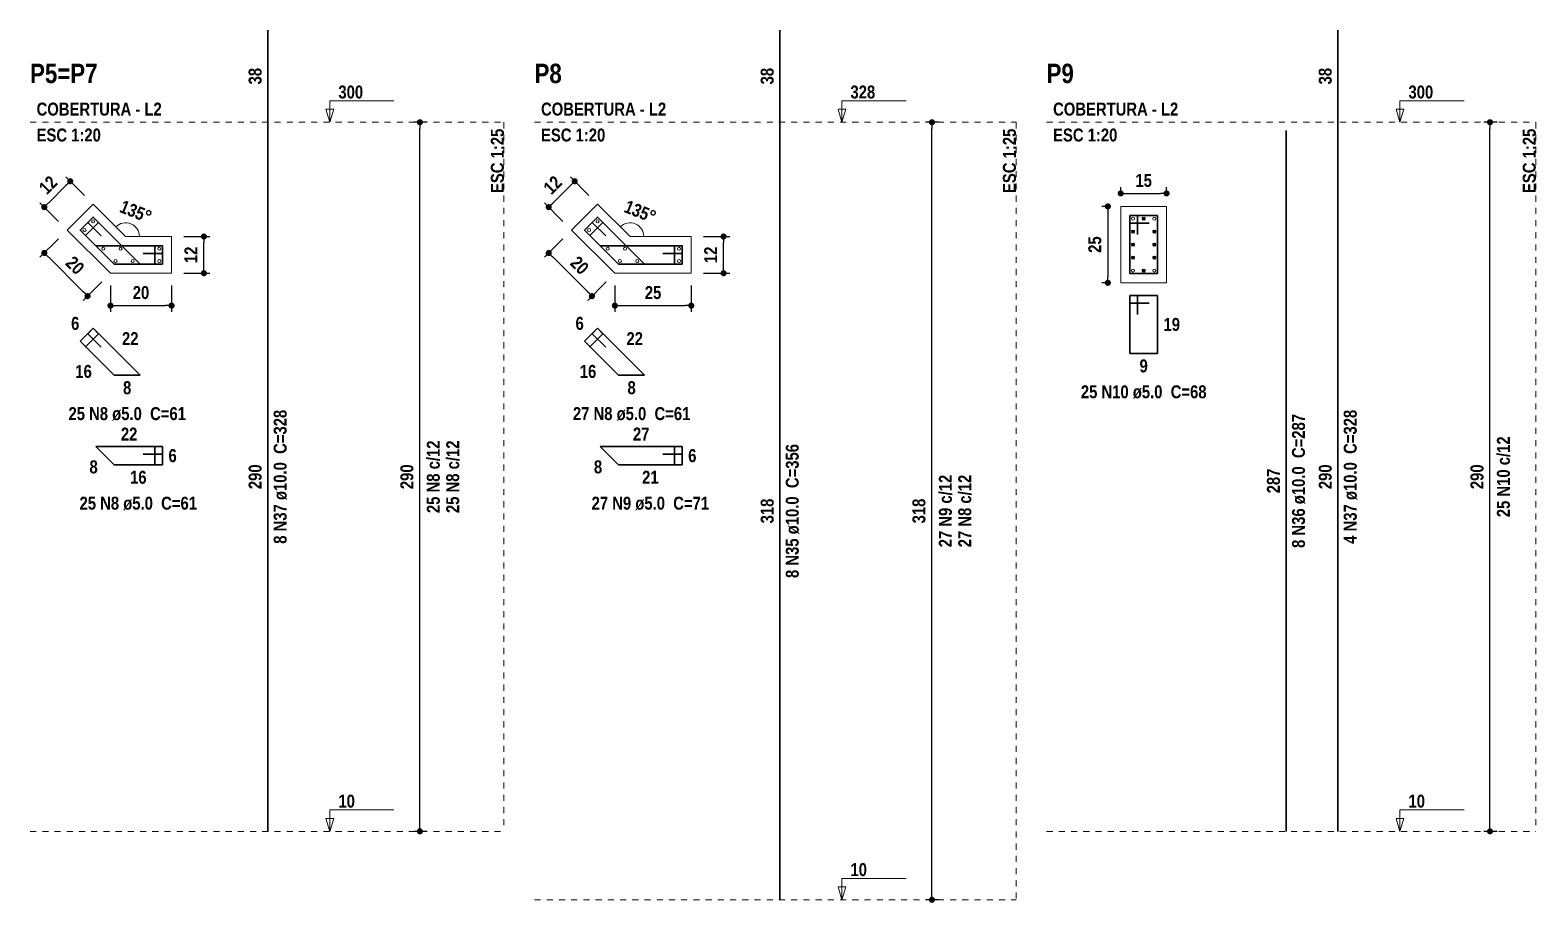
# Model space of a CAD drawing. Header units: millimetres. Extents: x 2249 to 2676, y -663 to -441.
# Drawn here: x 2482.13 to 2506.77, y -585.39 to -571.11 of the extents above; entities that cross this region are included whole.
import ezdxf

# ---------------------------------------------------------------- set-up
doc = ezdxf.new("R2010")
doc.units = ezdxf.units.MM
doc.header["$LTSCALE"] = 0.5
doc.header["$MEASUREMENT"] = 0
doc.header["$PDMODE"] = 34
doc.linetypes.add('DOT2', pattern=[3.175, 0, -3.175])
doc.layers.get('0').update_dxf_attribs({"linetype": 'CONTINUOUS'})
doc.layers.get('DEFPOINTS').update_dxf_attribs({"linetype": 'CONTINUOUS'})
for name, color, linetype, lineweight in [('Descrição da armadura', 7, 'CONTINUOUS', 5), ('DT-Barras na forma', 2, 'CONTINUOUS', 30), ('DT-Barras no corte', 5, 'CONTINUOUS', 5), ('DT-Barras rebatidas', 2, 'CONTINUOUS', 30), ('DT-Cotas', 9, 'CONTINUOUS', 5), ('DT-Forma', 5, 'CONTINUOUS', 5), ('DT-Pontilhado', 9, 'DOT2', 5), ('DT-Textos', 7, 'CONTINUOUS', 5), ('DT-Título', 3, 'CONTINUOUS', 20), ('Textos armaduras', 7, 'CONTINUOUS', 5)]:
    doc.layers.add(name, color=color, linetype=linetype, lineweight=lineweight)
doc.styles.add('ARIAL', font='ARIALNB.TTF')
doc.dimstyles.new('UM_20.000000', dxfattribs={"dimtxt": 0.18, "dimasz": 0.1, "dimexe": 0.1, "dimexo": 0.2, "dimgap": 0, "dimtad": 1, "dimtih": 1, "dimtoh": 1, "dimdec": 1, "dimlfac": 20, "dimzin": 0, "dimdsep": 46, "dimtxsty": 'Standard', "dimblk": 'CLOSED', "dimblk1": 'CLOSED', "dimblk2": 'CLOSED', "dimcen": 0.09, "dimdle": 0.1, "dimadec": 1, "dimazin": 2, "dimtfac": 1, "dimtdec": 4, "dimtofl": 0, "dimtmove": 0, "dimatfit": 3, "dimldrblk": 'CLOSED', "dimfxl": 1, "dimtolj": 1, "dimarcsym": 0})
doc.dimstyles.new('UM_25.000000', dxfattribs={"dimtxt": 0.18, "dimasz": 0.1, "dimexe": 0.1, "dimexo": 0.2, "dimgap": 0, "dimtad": 1, "dimtih": 1, "dimtoh": 1, "dimdec": 1, "dimlfac": 25, "dimzin": 0, "dimdsep": 46, "dimtxsty": 'Standard', "dimblk": 'CLOSED', "dimblk1": 'CLOSED', "dimblk2": 'CLOSED', "dimcen": 0.09, "dimdle": 0.1, "dimadec": 1, "dimazin": 2, "dimtfac": 1, "dimtdec": 4, "dimtofl": 0, "dimtmove": 0, "dimatfit": 3, "dimldrblk": 'CLOSED', "dimfxl": 1, "dimtolj": 1, "dimarcsym": 0})

# ---------------------------------------------------------------- blocks, each defined once
blk = doc.blocks.new('_Dot')
at = {"color": 0, "linetype": 'ByBlock', "lineweight": -2}
blk.add_line((-0.5, 0), (-1, 0), dxfattribs=at)
at = {"color": 0, "linetype": 'ByBlock', "const_width": 0.5}
blk.add_lwpolyline([(-0.25, 0, 1), (0.25, 0, 1)], format="xyb", close=True, dxfattribs=at)
blk = doc.blocks.new('*D356')
at = {"layer": 'DEFPOINTS', "color": 0}
for p in [(2482.361, -574.009), (2483.16, -573.959), (2482.735, -574.383)]:
    blk.add_point(p, dxfattribs=at)
at = {"layer": 'DT-Cotas', "color": 0, "lineweight": -2}
for p, q in [((2482.715, -573.655), (2482.432, -573.938)), ((2483.018, -573.818), (2482.715, -573.514)), ((2482.594, -574.242), (2482.29, -573.938))]:
    blk.add_line(p, q, dxfattribs=at)
at = {"layer": 'DT-Cotas', "color": 0, "lineweight": -2, "xscale": 0.1, "yscale": 0.1, "zscale": 0.1}
for p, rotation in [((2482.785, -573.585), 45.00006752363956), ((2482.361, -574.009), 225.0000675236395)]:
    blk.add_blockref('_Dot', p, dxfattribs=dict(at, rotation=rotation))
at = {"layer": 'DT-Cotas', "insert": (2482.423, -573.647), "char_height": 0.2118, "attachment_point": 5, "rotation": 45.0001, "style": 'ARIAL'}
blk.add_mtext('\\A1;12', dxfattribs=at)
blk = doc.blocks.new('DOT')
at = {"color": 210}
for p, q in [((-1, 0), (1, 0)), ((0, 1), (0, -1))]:
    blk.add_line(p, q, dxfattribs=at)
blk.add_circle((0, 0), 0.25, dxfattribs=at)
blk = doc.blocks.new('*D357')
at = {"layer": 'DEFPOINTS', "color": 0}
for p in [(2482.735, -574.383), (2483.443, -575.09), (2483.068, -575.465)]:
    blk.add_point(p, dxfattribs=at)
at = {"layer": 'DT-Cotas', "color": 0, "lineweight": -2}
for p, q in [((2482.594, -574.525), (2482.29, -574.828)), ((2482.432, -574.828), (2482.997, -575.394)), ((2483.301, -575.232), (2482.997, -575.536))]:
    blk.add_line(p, q, dxfattribs=at)
at = {"layer": 'DT-Cotas', "color": 0, "lineweight": -2, "xscale": 0.1, "yscale": 0.1, "zscale": 0.1}
for p, rotation in [((2482.361, -574.758), 135.0000405142595), ((2483.068, -575.465), 315.0000405142595)]:
    blk.add_blockref('_Dot', p, dxfattribs=dict(at, rotation=rotation))
at = {"layer": 'DT-Cotas', "insert": (2482.864, -574.962), "char_height": 0.2118, "attachment_point": 5, "rotation": 315, "style": 'ARIAL'}
blk.add_mtext('\\A1;20', dxfattribs=at)
blk = doc.blocks.new('*D358')
at = {"layer": 'DEFPOINTS', "color": 0}
for p in [(2483.443, -575.09), (2484.443, -575.09), (2484.443, -575.62)]:
    blk.add_point(p, dxfattribs=at)
at = {"layer": 'DT-Cotas', "color": 0, "lineweight": -2}
for p, q in [((2483.443, -575.29), (2483.443, -575.72)), ((2484.443, -575.29), (2484.443, -575.72)), ((2483.543, -575.62), (2484.343, -575.62))]:
    blk.add_line(p, q, dxfattribs=at)
at = {"layer": 'DT-Cotas', "color": 0, "lineweight": -2, "xscale": 0.1, "yscale": 0.1, "zscale": 0.1, "rotation": 180}
blk.add_blockref('_Dot', (2483.443, -575.62), dxfattribs=at)
at = {"layer": 'DT-Cotas', "color": 0, "lineweight": -2, "xscale": 0.1, "yscale": 0.1, "zscale": 0.1}
blk.add_blockref('_Dot', (2484.443, -575.62), dxfattribs=at)
at = {"layer": 'DT-Cotas', "insert": (2483.943, -575.408), "char_height": 0.2118, "attachment_point": 5, "rotation": 0.0057, "style": 'ARIAL'}
blk.add_mtext('\\A1;20', dxfattribs=at)
blk = doc.blocks.new('*D359')
at = {"layer": 'DEFPOINTS', "color": 0}
for p in [(2484.443, -574.49), (2484.972, -574.49), (2484.443, -575.09)]:
    blk.add_point(p, dxfattribs=at)
at = {"layer": 'DT-Cotas', "color": 0, "lineweight": -2}
for p, q in [((2484.643, -574.49), (2485.072, -574.49)), ((2484.972, -574.99), (2484.972, -574.59)), ((2484.643, -575.09), (2485.072, -575.09))]:
    blk.add_line(p, q, dxfattribs=at)
at = {"layer": 'DT-Cotas', "color": 0, "lineweight": -2, "xscale": 0.1, "yscale": 0.1, "zscale": 0.1}
for p, rotation in [((2484.972, -574.49), 90), ((2484.972, -575.09), 270)]:
    blk.add_blockref('_Dot', p, dxfattribs=dict(at, rotation=rotation))
at = {"layer": 'DT-Cotas', "insert": (2484.76, -574.79), "char_height": 0.2118, "attachment_point": 5, "rotation": 90, "style": 'ARIAL'}
blk.add_mtext('\\A1;12', dxfattribs=at)
blk = doc.blocks.new('*D360')
at = {"layer": 'DEFPOINTS', "color": 0}
for p in [(2488.507, -572.62), (2488.825, -572.62), (2488.825, -584.22)]:
    blk.add_point(p, dxfattribs=at)
at = {"layer": 'DT-Cotas', "color": 0, "lineweight": -2}
for p, q in [((2488.625, -572.62), (2488.407, -572.62)), ((2488.507, -584.12), (2488.507, -572.72)), ((2488.625, -584.22), (2488.407, -584.22))]:
    blk.add_line(p, q, dxfattribs=at)
at = {"layer": 'DT-Cotas', "color": 0, "lineweight": -2, "xscale": 0.1, "yscale": 0.1, "zscale": 0.1}
for p, rotation in [((2488.507, -572.62), 90), ((2488.507, -584.22), 270)]:
    blk.add_blockref('_Dot', p, dxfattribs=dict(at, rotation=rotation))
at = {"layer": 'DT-Cotas', "insert": (2488.295, -578.42), "char_height": 0.2118, "attachment_point": 5, "rotation": 90, "style": 'ARIAL'}
blk.add_mtext('\\A1;290', dxfattribs=at)
blk = doc.blocks.new('*D361')
at = {"layer": 'DEFPOINTS', "color": 0}
for p in [(2490.616, -574.009), (2491.415, -573.959), (2490.991, -574.383)]:
    blk.add_point(p, dxfattribs=at)
at = {"layer": 'DT-Cotas', "color": 0, "lineweight": -2}
for p, q in [((2490.97, -573.655), (2490.687, -573.938)), ((2491.274, -573.818), (2490.97, -573.514)), ((2490.849, -574.242), (2490.546, -573.938))]:
    blk.add_line(p, q, dxfattribs=at)
at = {"layer": 'DT-Cotas', "color": 0, "lineweight": -2, "xscale": 0.1, "yscale": 0.1, "zscale": 0.1}
for p, rotation in [((2491.041, -573.585), 45.00006752367026), ((2490.616, -574.009), 225.0000675236703)]:
    blk.add_blockref('_Dot', p, dxfattribs=dict(at, rotation=rotation))
at = {"layer": 'DT-Cotas', "insert": (2490.679, -573.647), "char_height": 0.2118, "attachment_point": 5, "rotation": 45.0001, "style": 'ARIAL'}
blk.add_mtext('\\A1;12', dxfattribs=at)
blk = doc.blocks.new('*D362')
at = {"layer": 'DEFPOINTS', "color": 0}
for p in [(2490.991, -574.383), (2491.698, -575.09), (2491.323, -575.465)]:
    blk.add_point(p, dxfattribs=at)
at = {"layer": 'DT-Cotas', "color": 0, "lineweight": -2}
for p, q in [((2490.849, -574.525), (2490.546, -574.828)), ((2490.687, -574.828), (2491.253, -575.394)), ((2491.556, -575.232), (2491.253, -575.536))]:
    blk.add_line(p, q, dxfattribs=at)
at = {"layer": 'DT-Cotas', "color": 0, "lineweight": -2, "xscale": 0.1, "yscale": 0.1, "zscale": 0.1}
for p, rotation in [((2490.616, -574.758), 135.0000405142411), ((2491.323, -575.465), 315.0000405142411)]:
    blk.add_blockref('_Dot', p, dxfattribs=dict(at, rotation=rotation))
at = {"layer": 'DT-Cotas', "insert": (2491.12, -574.962), "char_height": 0.2118, "attachment_point": 5, "rotation": 315, "style": 'ARIAL'}
blk.add_mtext('\\A1;20', dxfattribs=at)
blk = doc.blocks.new('*D363')
at = {"layer": 'DEFPOINTS', "color": 0}
for p in [(2491.698, -575.09), (2492.948, -575.09), (2492.948, -575.62)]:
    blk.add_point(p, dxfattribs=at)
at = {"layer": 'DT-Cotas', "color": 0, "lineweight": -2}
for p, q in [((2491.698, -575.29), (2491.698, -575.72)), ((2492.948, -575.29), (2492.948, -575.72)), ((2491.798, -575.62), (2492.848, -575.62))]:
    blk.add_line(p, q, dxfattribs=at)
at = {"layer": 'DT-Cotas', "color": 0, "lineweight": -2, "xscale": 0.1, "yscale": 0.1, "zscale": 0.1, "rotation": 180}
blk.add_blockref('_Dot', (2491.698, -575.62), dxfattribs=at)
at = {"layer": 'DT-Cotas', "color": 0, "lineweight": -2, "xscale": 0.1, "yscale": 0.1, "zscale": 0.1}
blk.add_blockref('_Dot', (2492.948, -575.62), dxfattribs=at)
at = {"layer": 'DT-Cotas', "insert": (2492.323, -575.408), "char_height": 0.2118, "attachment_point": 5, "rotation": 0.0057, "style": 'ARIAL'}
blk.add_mtext('\\A1;25', dxfattribs=at)
blk = doc.blocks.new('*D364')
at = {"layer": 'DEFPOINTS', "color": 0}
for p in [(2492.948, -574.49), (2493.477, -574.49), (2492.948, -575.09)]:
    blk.add_point(p, dxfattribs=at)
at = {"layer": 'DT-Cotas', "color": 0, "lineweight": -2}
for p, q in [((2493.148, -574.49), (2493.577, -574.49)), ((2493.477, -574.99), (2493.477, -574.59)), ((2493.148, -575.09), (2493.577, -575.09))]:
    blk.add_line(p, q, dxfattribs=at)
at = {"layer": 'DT-Cotas', "color": 0, "lineweight": -2, "xscale": 0.1, "yscale": 0.1, "zscale": 0.1}
for p, rotation in [((2493.477, -574.49), 90), ((2493.477, -575.09), 270)]:
    blk.add_blockref('_Dot', p, dxfattribs=dict(at, rotation=rotation))
at = {"layer": 'DT-Cotas', "insert": (2493.266, -574.79), "char_height": 0.2118, "attachment_point": 5, "rotation": 90, "style": 'ARIAL'}
blk.add_mtext('\\A1;12', dxfattribs=at)
blk = doc.blocks.new('*D365')
at = {"layer": 'DEFPOINTS', "color": 0}
for p in [(2496.887, -572.62), (2497.205, -572.62), (2497.205, -585.34)]:
    blk.add_point(p, dxfattribs=at)
at = {"layer": 'DT-Cotas', "color": 0, "lineweight": -2}
for p, q in [((2497.005, -572.62), (2496.787, -572.62)), ((2496.887, -585.24), (2496.887, -572.72)), ((2497.005, -585.34), (2496.787, -585.34))]:
    blk.add_line(p, q, dxfattribs=at)
at = {"layer": 'DT-Cotas', "color": 0, "lineweight": -2, "xscale": 0.1, "yscale": 0.1, "zscale": 0.1}
for p, rotation in [((2496.887, -572.62), 90), ((2496.887, -585.34), 270)]:
    blk.add_blockref('_Dot', p, dxfattribs=dict(at, rotation=rotation))
at = {"layer": 'DT-Cotas', "insert": (2496.675, -578.98), "char_height": 0.2118, "attachment_point": 5, "rotation": 90, "style": 'ARIAL'}
blk.add_mtext('\\A1;318', dxfattribs=at)
blk = doc.blocks.new('*D366')
at = {"layer": 'DEFPOINTS', "color": 0}
for p in [(2499.977, -573.997), (2499.766, -575.247), (2499.977, -575.247)]:
    blk.add_point(p, dxfattribs=at)
at = {"layer": 'DT-Cotas', "color": 0, "lineweight": -2}
for p, q in [((2499.777, -573.997), (2499.666, -573.997)), ((2499.766, -574.097), (2499.766, -575.147)), ((2499.777, -575.247), (2499.666, -575.247))]:
    blk.add_line(p, q, dxfattribs=at)
at = {"layer": 'DT-Cotas', "color": 0, "lineweight": -2, "xscale": 0.1, "yscale": 0.1, "zscale": 0.1}
for p, rotation in [((2499.766, -573.997), 90), ((2499.766, -575.247), 270)]:
    blk.add_blockref('_Dot', p, dxfattribs=dict(at, rotation=rotation))
at = {"layer": 'DT-Cotas', "insert": (2499.554, -574.622), "char_height": 0.2118, "attachment_point": 5, "rotation": 90, "style": 'ARIAL'}
blk.add_mtext('\\A1;25', dxfattribs=at)
blk = doc.blocks.new('*D367')
at = {"layer": 'DEFPOINTS', "color": 0}
for p in [(2500.727, -573.785), (2499.977, -573.997), (2500.727, -573.997)]:
    blk.add_point(p, dxfattribs=at)
at = {"layer": 'DT-Cotas', "color": 0, "lineweight": -2}
for p, q in [((2499.977, -573.797), (2499.977, -573.685)), ((2500.077, -573.785), (2500.627, -573.785)), ((2500.727, -573.797), (2500.727, -573.685))]:
    blk.add_line(p, q, dxfattribs=at)
at = {"layer": 'DT-Cotas', "color": 0, "lineweight": -2, "xscale": 0.1, "yscale": 0.1, "zscale": 0.1, "rotation": 180}
blk.add_blockref('_Dot', (2499.977, -573.785), dxfattribs=at)
at = {"layer": 'DT-Cotas', "color": 0, "lineweight": -2, "xscale": 0.1, "yscale": 0.1, "zscale": 0.1}
blk.add_blockref('_Dot', (2500.727, -573.785), dxfattribs=at)
at = {"layer": 'DT-Cotas', "insert": (2500.352, -573.573), "char_height": 0.2118, "attachment_point": 5, "rotation": 0.0057, "style": 'ARIAL'}
blk.add_mtext('\\A1;15', dxfattribs=at)
blk = doc.blocks.new('*D368')
at = {"layer": 'DEFPOINTS', "color": 0}
for p in [(2506.02, -572.62), (2506.337, -572.62), (2506.337, -584.22)]:
    blk.add_point(p, dxfattribs=at)
at = {"layer": 'DT-Cotas', "color": 0, "lineweight": -2}
for p, q in [((2506.137, -572.62), (2505.92, -572.62)), ((2506.02, -584.12), (2506.02, -572.72)), ((2506.137, -584.22), (2505.92, -584.22))]:
    blk.add_line(p, q, dxfattribs=at)
at = {"layer": 'DT-Cotas', "color": 0, "lineweight": -2, "xscale": 0.1, "yscale": 0.1, "zscale": 0.1}
for p, rotation in [((2506.02, -572.62), 90), ((2506.02, -584.22), 270)]:
    blk.add_blockref('_Dot', p, dxfattribs=dict(at, rotation=rotation))
at = {"layer": 'DT-Cotas', "insert": (2505.808, -578.42), "char_height": 0.2118, "attachment_point": 5, "rotation": 90, "style": 'ARIAL'}
blk.add_mtext('\\A1;290', dxfattribs=at)

msp = doc.modelspace()

# ---------------------------------------------------------------- linework, layer by layer
at = {"layer": 'DT-Barras na forma'}
for points in [[(2483.0272, -574.4806), (2483.2481, -574.2596), (2483.1597, -574.1712), (2482.9476, -574.3834), (2483.5047, -574.9405), (2483.929, -574.9405), (2483.1597, -574.1712), (2483.0713, -574.2596), (2483.2923, -574.4806)], [(2491.2824, -574.4806), (2491.5034, -574.2596), (2491.415, -574.1712), (2491.2028, -574.3834), (2491.76, -574.9405), (2492.1842, -574.9405), (2491.415, -574.1712), (2491.3266, -574.2596), (2491.5476, -574.4806)], [(2500.2523, -574.4593), (2500.2523, -574.1468), (2500.1273, -574.1468), (2500.1273, -575.0968), (2500.5773, -575.0968), (2500.5773, -574.1468), (2500.1273, -574.1468), (2500.1273, -574.2718), (2500.4398, -574.2718)], [(2483.9801, -574.7655), (2484.2926, -574.7655), (2484.2926, -574.6405), (2483.2047, -574.6405), (2483.5047, -574.9405), (2484.2926, -574.9405), (2484.2926, -574.6405), (2484.1676, -574.6405), (2484.1676, -574.953)], [(2492.4853, -574.7655), (2492.7978, -574.7655), (2492.7978, -574.6405), (2491.46, -574.6405), (2491.76, -574.9405), (2492.7978, -574.9405), (2492.7978, -574.6405), (2492.6728, -574.6405), (2492.6728, -574.953)]]:
    msp.add_lwpolyline(points, dxfattribs=at)
at = {"layer": 'DT-Barras no corte'}
for p, q in [((2500.3273, -574.2218), (2500.3773, -574.1718)), ((2500.3273, -574.1718), (2500.3773, -574.2218)), ((2500.1523, -574.4343), (2500.2023, -574.3843)), ((2500.1523, -574.3843), (2500.2023, -574.4343)), ((2500.5023, -574.4343), (2500.5523, -574.3843)), ((2500.5023, -574.3843), (2500.5523, -574.4343)), ((2500.1523, -574.6468), (2500.2023, -574.5968)), ((2500.1523, -574.5968), (2500.2023, -574.6468)), ((2500.5023, -574.6468), (2500.5523, -574.5968)), ((2500.5023, -574.5968), (2500.5523, -574.6468)), ((2500.1523, -574.8593), (2500.2023, -574.8093)), ((2500.1523, -574.8093), (2500.2023, -574.8593)), ((2500.5023, -574.8593), (2500.5523, -574.8093)), ((2500.5023, -574.8093), (2500.5523, -574.8593)), ((2500.3273, -575.0718), (2500.3773, -575.0218)), ((2500.3273, -575.0218), (2500.3773, -575.0718))]:
    msp.add_line(p, q, dxfattribs=at)
for centre in [(2500.1773, -574.1968), (2500.3523, -574.1968), (2500.5273, -574.1968), (2483.0183, -574.3834), (2483.1597, -574.2419), (2491.2736, -574.3834), (2491.415, -574.2419), (2500.1773, -574.4093), (2500.5273, -574.4093), (2500.1773, -574.6218), (2500.5273, -574.6218), (2483.3254, -574.6905), (2483.5254, -574.8905), (2483.6083, -574.6905), (2483.8083, -574.8905), (2484.2426, -574.6905), (2484.2426, -574.8905), (2491.5807, -574.6905), (2491.7807, -574.8905), (2491.8635, -574.6905), (2492.0635, -574.8905), (2492.7478, -574.6905), (2492.7478, -574.8905), (2500.1773, -574.8343), (2500.5273, -574.8343), (2500.1773, -575.0468), (2500.3523, -575.0468), (2500.5273, -575.0468)]:
    msp.add_circle(centre, 0.025, dxfattribs=at)
at = {"layer": 'DT-Barras rebatidas'}
for p, q in [((2486.0166, -572.6201), (2486.0166, -571.1134)), ((2494.3969, -572.6201), (2494.3969, -571.1134)), ((2503.5293, -572.6201), (2503.5293, -571.1134)), ((2486.0166, -584.2201), (2486.0166, -572.6201)), ((2494.3969, -585.3401), (2494.3969, -572.6201)), ((2503.5293, -584.2201), (2503.5293, -572.6201)), ((2502.6821, -584.2201), (2502.6821, -572.7561)), ((2500.2523, -575.4527), (2500.1273, -575.4527)), ((2500.1273, -575.4527), (2500.1273, -576.4027)), ((2500.5773, -575.4527), (2500.1273, -575.4527)), ((2500.1273, -575.4527), (2500.1273, -575.5777)), ((2500.1273, -575.5777), (2500.4398, -575.5777)), ((2500.2523, -575.7652), (2500.2523, -575.4527)), ((2500.5773, -576.4027), (2500.5773, -575.4527)), ((2483.1597, -575.9906), (2482.9476, -576.2027)), ((2483.0272, -576.3), (2483.2481, -576.079)), ((2483.1597, -575.9906), (2483.0713, -576.079)), ((2483.0713, -576.079), (2483.2923, -576.3)), ((2483.2481, -576.079), (2483.1597, -575.9906)), ((2483.929, -576.7598), (2483.1597, -575.9906)), ((2491.415, -575.9906), (2491.2028, -576.2027)), ((2491.2824, -576.3), (2491.5034, -576.079)), ((2491.415, -575.9906), (2491.3266, -576.079)), ((2491.3266, -576.079), (2491.5476, -576.3)), ((2491.5034, -576.079), (2491.415, -575.9906)), ((2492.1842, -576.7598), (2491.415, -575.9906)), ((2482.9476, -576.2027), (2483.5047, -576.7598)), ((2491.2028, -576.2027), (2491.76, -576.7598)), ((2500.1273, -576.4027), (2500.5773, -576.4027)), ((2483.5047, -576.7598), (2483.929, -576.7598)), ((2491.76, -576.7598), (2492.1842, -576.7598)), ((2484.2926, -577.9247), (2483.2047, -577.9247)), ((2483.2047, -577.9247), (2483.5047, -578.2247)), ((2483.9801, -578.0497), (2484.2926, -578.0497)), ((2484.2926, -577.9247), (2484.1676, -577.9247)), ((2484.1676, -577.9247), (2484.1676, -578.2372)), ((2484.2926, -578.0497), (2484.2926, -577.9247)), ((2484.2926, -578.2247), (2484.2926, -577.9247)), ((2492.7978, -577.9247), (2491.46, -577.9247)), ((2491.46, -577.9247), (2491.76, -578.2247)), ((2492.4853, -578.0497), (2492.7978, -578.0497)), ((2492.7978, -577.9247), (2492.6728, -577.9247)), ((2492.6728, -577.9247), (2492.6728, -578.2372)), ((2492.7978, -578.0497), (2492.7978, -577.9247)), ((2492.7978, -578.2247), (2492.7978, -577.9247)), ((2483.5047, -578.2247), (2484.2926, -578.2247)), ((2491.76, -578.2247), (2492.7978, -578.2247))]:
    msp.add_line(p, q, dxfattribs=at)
at = {"layer": 'DT-Cotas'}
for centre in [(2483.6911, -574.4905), (2491.9463, -574.4905)]:
    msp.add_arc(centre, 0.2254, 0, 135, dxfattribs=at)
at = {"layer": 'DT-Forma'}
for points in [[(2483.4426, -575.0905), (2484.4426, -575.0905), (2484.4426, -574.4905), (2483.6911, -574.4905), (2483.1597, -573.9591), (2482.7355, -574.3834), (2483.4426, -575.0905)], [(2491.6978, -575.0905), (2492.9478, -575.0905), (2492.9478, -574.4905), (2491.9463, -574.4905), (2491.415, -573.9591), (2490.9907, -574.3834), (2491.6978, -575.0905)], [(2499.9773, -575.2468), (2499.9773, -573.9968), (2500.7273, -573.9968), (2500.7273, -575.2468), (2499.9773, -575.2468)]]:
    msp.add_lwpolyline(points, close=True, dxfattribs=at)
at = {"layer": 'DT-Pontilhado', "ltscale": 0.05}
for p, q in [((2482.1283, -572.6201), (2489.8836, -572.6201)), ((2489.8836, -572.6201), (2489.8836, -584.2201)), ((2490.3836, -572.6201), (2498.2638, -572.6201)), ((2498.2638, -572.6201), (2498.2638, -585.3401)), ((2498.7638, -572.6201), (2506.7709, -572.6201)), ((2506.7709, -572.6201), (2506.7709, -584.2201)), ((2482.1283, -584.2201), (2489.8836, -584.2201)), ((2498.7638, -584.2201), (2506.7709, -584.2201)), ((2490.3836, -585.3401), (2498.2638, -585.3401))]:
    msp.add_line(p, q, dxfattribs=at)
at = {"layer": 'DT-Textos'}
for points in [[(2487.0333, -572.6201), (2487.0968, -572.4083), (2486.9697, -572.4083), (2487.0333, -572.6201), (2487.0333, -572.2701), (2488.0833, -572.2701)], [(2495.4135, -572.6201), (2495.4771, -572.4083), (2495.35, -572.4083), (2495.4135, -572.6201), (2495.4135, -572.2701), (2496.4635, -572.2701)], [(2504.546, -572.6201), (2504.6095, -572.4083), (2504.4824, -572.4083), (2504.546, -572.6201), (2504.546, -572.2701), (2505.596, -572.2701)], [(2487.0333, -584.2201), (2487.0968, -584.0083), (2486.9697, -584.0083), (2487.0333, -584.2201), (2487.0333, -583.8701), (2488.0833, -583.8701)], [(2504.546, -584.2201), (2504.6095, -584.0083), (2504.4824, -584.0083), (2504.546, -584.2201), (2504.546, -583.8701), (2505.596, -583.8701)], [(2495.4135, -585.3401), (2495.4771, -585.1283), (2495.35, -585.1283), (2495.4135, -585.3401), (2495.4135, -584.9901), (2496.4635, -584.9901)]]:
    msp.add_lwpolyline(points, dxfattribs=at)

# ---------------------------------------------------------------- texts
at = {"layer": 'Descrição da armadura', "char_height": 0.2118, "attachment_point": 8, "line_spacing_factor": 0.9, "style": 'ARIAL'}
for s, insert, width in [('25 N10 ø5.0  C=68', (2500.3528, -577.1441), 4.32072), ('25 N8 ø5.0  C=61', (2483.7173, -577.5011), 4.06656), ('27 N8 ø5.0  C=61', (2491.9726, -577.5011), 4.06656), ('25 N8 ø5.0  C=61', (2483.8983, -578.9661), 4.06656), ('27 N9 ø5.0  C=71', (2492.2786, -578.9661), 4.06656)]:
    msp.add_mtext(s, dxfattribs=dict(at, insert=insert, width=width))
at = {"layer": 'Descrição da armadura', "char_height": 0.2118, "attachment_point": 8, "rotation": 90.00021, "line_spacing_factor": 0.9, "style": 'ARIAL'}
for s, insert, width in [('8 N37 ø10.0  C=328', (2486.3344, -578.42), 4.57488), ('4 N37 ø10.0  C=328', (2503.8469, -578.42), 4.57488), ('8 N36 ø10.0  C=287', (2502.9999, -578.488), 4.57488), ('25 N8 c/12', (2488.8386, -578.4201), 2.5816), ('25 N8 c/12', (2489.1563, -578.4201), 2.5816), ('25 N10 c/12', (2506.3513, -578.4201), 2.83576), ('8 N35 ø10.0  C=356', (2494.7147, -578.98), 4.57488), ('27 N9 c/12', (2497.2188, -578.9801), 2.5816), ('27 N8 c/12', (2497.5365, -578.9801), 2.5816)]:
    msp.add_mtext(s, dxfattribs=dict(at, insert=insert, width=width))
at = {"layer": 'DT-Cotas', "char_height": 0.2118, "width": 1.01664, "attachment_point": 8, "rotation": 337.99842, "line_spacing_factor": 0.798, "style": 'ARIAL'}
for insert in [(2483.8175, -574.1842), (2492.0728, -574.1842)]:
    msp.add_mtext('135°', dxfattribs=dict(at, insert=insert))
at = {"layer": 'DT-Textos', "char_height": 0.2118, "attachment_point": 7, "line_spacing_factor": 0.798, "style": 'ARIAL'}
for s, insert, width in [('300', (2487.1733, -572.2351), 0.76248), ('328', (2495.5536, -572.2351), 0.76248), ('300', (2504.6858, -572.2351), 0.76248), ('COBERTURA - L2', (2482.2343, -572.5141), 3.55824), ('COBERTURA - L2', (2490.4896, -572.5141), 3.55824), ('COBERTURA - L2', (2498.8698, -572.5141), 3.55824), ('ESC 1:20', (2482.2343, -572.9381), 2.03328), ('ESC 1:20', (2490.4896, -572.9381), 2.03328), ('ESC 1:20', (2498.8698, -572.9381), 2.03328), ('10', (2487.1733, -583.8351), 0.50832), ('10', (2504.6858, -583.8351), 0.50832), ('10', (2495.5536, -584.9551), 0.50832)]:
    msp.add_mtext(s, dxfattribs=dict(at, insert=insert, width=width))
at = {"layer": 'DT-Textos', "char_height": 0.2118, "width": 2.03328, "attachment_point": 9, "rotation": 90.00021, "line_spacing_factor": 0.798, "style": 'ARIAL'}
for insert in [(2489.8834, -572.726), (2498.2637, -572.726), (2506.7709, -572.726)]:
    msp.add_mtext('ESC 1:25', dxfattribs=dict(at, insert=insert))
at = {"layer": 'DT-Título', "char_height": 0.3177, "attachment_point": 7, "line_spacing_factor": 0.798, "style": 'ARIAL'}
for s, insert, width in [('P5=P7', (2482.1283, -571.9852), 1.9062), ('P8', (2490.3836, -571.9852), 0.76248), ('P9', (2498.7638, -571.9852), 0.76248)]:
    msp.add_mtext(s, dxfattribs=dict(at, insert=insert, width=width))
at = {"layer": 'Textos armaduras', "char_height": 0.2118, "attachment_point": 8, "rotation": 90.00021, "line_spacing_factor": 0.9, "style": 'ARIAL'}
for s, insert, width in [('38', (2485.9194, -571.8668), 0.90832), ('38', (2494.2996, -571.8668), 0.90832), ('38', (2503.432, -571.8668), 0.90832), ('290', (2485.9194, -578.4201), 1.16248), ('287', (2502.5848, -578.4881), 1.16248), ('290', (2503.432, -578.4201), 1.16248), ('318', (2494.2996, -578.9801), 1.16248)]:
    msp.add_mtext(s, dxfattribs=dict(at, insert=insert, width=width))
at = {"layer": 'Textos armaduras', "char_height": 0.2118, "line_spacing_factor": 0.9, "style": 'ARIAL'}
for s, insert, width, attachment_point in [('6', (2482.9338, -576.0192), 0.65416, 9), ('6', (2491.1891, -576.0192), 0.65416, 9), ('19', (2500.6773, -575.8218), 0.90832, 1), ('22', (2483.6324, -576.266), 0.90832, 7), ('22', (2491.8877, -576.266), 0.90832, 7), ('16', (2483.1381, -576.5905), 0.90832, 3), ('16', (2491.3933, -576.5905), 0.90832, 3), ('9', (2500.3523, -576.5), 0.65416, 2), ('8', (2483.7168, -576.8571), 0.65416, 2), ('8', (2491.9721, -576.8571), 0.65416, 2), ('22', (2483.7486, -577.8274), 0.90832, 8), ('27', (2492.1289, -577.8274), 0.90832, 8), ('6', (2484.3926, -577.9688), 0.65416, 1), ('6', (2492.8978, -577.9688), 0.65416, 1), ('8', (2483.2349, -578.1522), 0.65416, 3), ('16', (2483.8986, -578.322), 0.90832, 2), ('8', (2491.4901, -578.1522), 0.65416, 3), ('21', (2492.2789, -578.322), 0.90832, 2)]:
    msp.add_mtext(s, dxfattribs=dict(at, insert=insert, width=width, attachment_point=attachment_point))

# ---------------------------------------------------------------- dimensions: what is measured, and where the dimension line sits
at = {"layer": 'DT-Cotas'}
for base, p1, p2, angle, dimstyle, override, picture, middle, dimtype, turn in [((2488.5069, -572.6201), (2488.8246, -584.2201), (2488.8246, -572.6201), 90, 'UM_25.000000', {"dimtxt": 0.2118, "dimasz": 0.1, "dimexe": 0.1, "dimexo": 0.2, "dimtad": 1, "dimtih": 0, "dimtoh": 0, "dimdec": 1, "dimlfac": 25, "dimzin": 8, "dimtxsty": 'ARIAL', "dimblk": 'Dot', "dimblk1": 'Dot', "dimblk2": 'Dot', "dimsah": 1, "dimdle": 0.1, "dimse1": 0, "dimse2": 0, "dimclrt": 256, "dimadec": 1, "dimazin": 3, "dimtmove": 2, "dimldrblk": 'Dot'}, '*D360', (2488.2951, -578.4201), 160, 90), ((2496.8871, -572.6201), (2497.2048, -585.3401), (2497.2048, -572.6201), 90, 'UM_25.000000', {"dimtxt": 0.2118, "dimasz": 0.1, "dimexe": 0.1, "dimexo": 0.2, "dimtad": 1, "dimtih": 0, "dimtoh": 0, "dimdec": 1, "dimlfac": 25, "dimzin": 8, "dimtxsty": 'ARIAL', "dimblk": 'Dot', "dimblk1": 'Dot', "dimblk2": 'Dot', "dimsah": 1, "dimdle": 0.1, "dimse1": 0, "dimse2": 0, "dimclrt": 256, "dimadec": 1, "dimazin": 3, "dimtmove": 2, "dimldrblk": 'Dot'}, '*D365', (2496.6753, -578.9801), 160, 90), ((2506.0196, -572.6201), (2506.3373, -584.2201), (2506.3373, -572.6201), 90, 'UM_25.000000', {"dimtxt": 0.2118, "dimasz": 0.1, "dimexe": 0.1, "dimexo": 0.2, "dimtad": 1, "dimtih": 0, "dimtoh": 0, "dimdec": 1, "dimlfac": 25, "dimzin": 8, "dimtxsty": 'ARIAL', "dimblk": 'Dot', "dimblk1": 'Dot', "dimblk2": 'Dot', "dimsah": 1, "dimdle": 0.1, "dimse1": 0, "dimse2": 0, "dimclrt": 256, "dimadec": 1, "dimazin": 3, "dimtmove": 2, "dimldrblk": 'Dot'}, '*D368', (2505.8078, -578.4201), 160, 90), ((2482.3611, -574.0089), (2483.1597, -573.9591), (2482.7355, -574.3834), 225.00007, 'UM_20.000000', {"dimtxt": 0.2118, "dimasz": 0.1, "dimexe": 0.1, "dimexo": 0.2, "dimtad": 1, "dimtih": 0, "dimtoh": 0, "dimdec": 1, "dimlfac": 20, "dimzin": 8, "dimtxsty": 'ARIAL', "dimblk": 'Dot', "dimblk1": 'Dot', "dimblk2": 'Dot', "dimsah": 1, "dimdle": 0.1, "dimse1": 0, "dimse2": 0, "dimclrt": 256, "dimadec": 1, "dimazin": 3, "dimtmove": 2, "dimldrblk": 'Dot'}, '*D356', (2482.4234, -573.647), 161, 45.00007), ((2490.6163, -574.0089), (2491.415, -573.9591), (2490.9907, -574.3834), 225.00007, 'UM_20.000000', {"dimtxt": 0.2118, "dimasz": 0.1, "dimexe": 0.1, "dimexo": 0.2, "dimtad": 1, "dimtih": 0, "dimtoh": 0, "dimdec": 1, "dimlfac": 20, "dimzin": 8, "dimtxsty": 'ARIAL', "dimblk": 'Dot', "dimblk1": 'Dot', "dimblk2": 'Dot', "dimsah": 1, "dimdle": 0.1, "dimse1": 0, "dimse2": 0, "dimclrt": 256, "dimadec": 1, "dimazin": 3, "dimtmove": 2, "dimldrblk": 'Dot'}, '*D361', (2490.6787, -573.647), 161, 45.00007), ((2499.7655, -575.2468), (2499.9773, -573.9968), (2499.9773, -575.2468), 90, 'UM_20.000000', {"dimtxt": 0.2118, "dimasz": 0.1, "dimexe": 0.1, "dimexo": 0.2, "dimtad": 1, "dimtih": 0, "dimtoh": 0, "dimdec": 1, "dimlfac": 20, "dimzin": 8, "dimtxsty": 'ARIAL', "dimblk": 'Dot', "dimblk1": 'Dot', "dimblk2": 'Dot', "dimsah": 1, "dimdle": 0.1, "dimse1": 0, "dimse2": 0, "dimclrt": 256, "dimadec": 1, "dimazin": 3, "dimtmove": 2, "dimldrblk": 'Dot'}, '*D366', (2499.5537, -574.6218), 160, 90), ((2483.0682, -575.4649), (2482.7355, -574.3834), (2483.4426, -575.0905), 315.00004, 'UM_20.000000', {"dimtxt": 0.2118, "dimasz": 0.1, "dimexe": 0.1, "dimexo": 0.2, "dimtad": 1, "dimtih": 0, "dimtoh": 0, "dimdec": 1, "dimlfac": 20, "dimzin": 8, "dimtxsty": 'ARIAL', "dimblk": 'Dot', "dimblk1": 'Dot', "dimblk2": 'Dot', "dimsah": 1, "dimdle": 0.1, "dimse1": 0, "dimse2": 0, "dimclrt": 256, "dimadec": 1, "dimazin": 3, "dimtmove": 2, "dimldrblk": 'Dot'}, '*D357', (2482.8644, -574.9616), 161, -44.99996), ((2491.3234, -575.4649), (2490.9907, -574.3834), (2491.6978, -575.0905), 315.00004, 'UM_20.000000', {"dimtxt": 0.2118, "dimasz": 0.1, "dimexe": 0.1, "dimexo": 0.2, "dimtad": 1, "dimtih": 0, "dimtoh": 0, "dimdec": 1, "dimlfac": 20, "dimzin": 8, "dimtxsty": 'ARIAL', "dimblk": 'Dot', "dimblk1": 'Dot', "dimblk2": 'Dot', "dimsah": 1, "dimdle": 0.1, "dimse1": 0, "dimse2": 0, "dimclrt": 256, "dimadec": 1, "dimazin": 3, "dimtmove": 2, "dimldrblk": 'Dot'}, '*D362', (2491.1196, -574.9616), 161, -44.99996), ((2484.9721, -574.4905), (2484.4426, -575.0905), (2484.4426, -574.4905), 90, 'UM_20.000000', {"dimtxt": 0.2118, "dimasz": 0.1, "dimexe": 0.1, "dimexo": 0.2, "dimtad": 1, "dimtih": 0, "dimtoh": 0, "dimdec": 1, "dimlfac": 20, "dimzin": 8, "dimtxsty": 'ARIAL', "dimblk": 'Dot', "dimblk1": 'Dot', "dimblk2": 'Dot', "dimsah": 1, "dimdle": 0.1, "dimse1": 0, "dimse2": 0, "dimclrt": 256, "dimadec": 1, "dimazin": 3, "dimtmove": 2, "dimldrblk": 'Dot'}, '*D359', (2484.7603, -574.7905), 160, 90), ((2493.4773, -574.4905), (2492.9478, -575.0905), (2492.9478, -574.4905), 90, 'UM_20.000000', {"dimtxt": 0.2118, "dimasz": 0.1, "dimexe": 0.1, "dimexo": 0.2, "dimtad": 1, "dimtih": 0, "dimtoh": 0, "dimdec": 1, "dimlfac": 20, "dimzin": 8, "dimtxsty": 'ARIAL', "dimblk": 'Dot', "dimblk1": 'Dot', "dimblk2": 'Dot', "dimsah": 1, "dimdle": 0.1, "dimse1": 0, "dimse2": 0, "dimclrt": 256, "dimadec": 1, "dimazin": 3, "dimtmove": 2, "dimldrblk": 'Dot'}, '*D364', (2493.2655, -574.7905), 160, 90)]:
    dim = msp.add_linear_dim(base=base, p1=p1, p2=p2, angle=angle, dimstyle=dimstyle, override=override, dxfattribs=at)
    dim.commit()
    dim.dimension.update_dxf_attribs({"geometry": picture, "text_midpoint": middle, "dimtype": dimtype, "text_rotation": turn})
for base, p1, p2, picture, middle in [((2500.7273, -573.785), (2499.9773, -573.9968), (2500.7273, -573.9968), '*D367', (2500.3523, -573.5732)), ((2484.4426, -575.62), (2483.4426, -575.0905), (2484.4426, -575.0905), '*D358', (2483.9426, -575.4082)), ((2492.9478, -575.62), (2491.6978, -575.0905), (2492.9478, -575.0905), '*D363', (2492.3228, -575.4082))]:
    dim = msp.add_linear_dim(base=base, p1=p1, p2=p2, dimstyle='UM_20.000000', override={"dimtxt": 0.2118, "dimasz": 0.1, "dimexe": 0.1, "dimexo": 0.2, "dimtad": 1, "dimtih": 0, "dimtoh": 0, "dimdec": 1, "dimlfac": 20, "dimzin": 8, "dimtxsty": 'ARIAL', "dimblk": 'Dot', "dimblk1": 'Dot', "dimblk2": 'Dot', "dimsah": 1, "dimdle": 0.1, "dimse1": 0, "dimse2": 0, "dimclrt": 256, "dimadec": 1, "dimazin": 3, "dimtmove": 2, "dimldrblk": 'Dot'}, dxfattribs=at)
    dim.commit()
    dim.dimension.update_dxf_attribs({"geometry": picture, "text_midpoint": middle, "dimtype": 160, "text_rotation": 0.00573})

doc.saveas('drawing.dxf')
